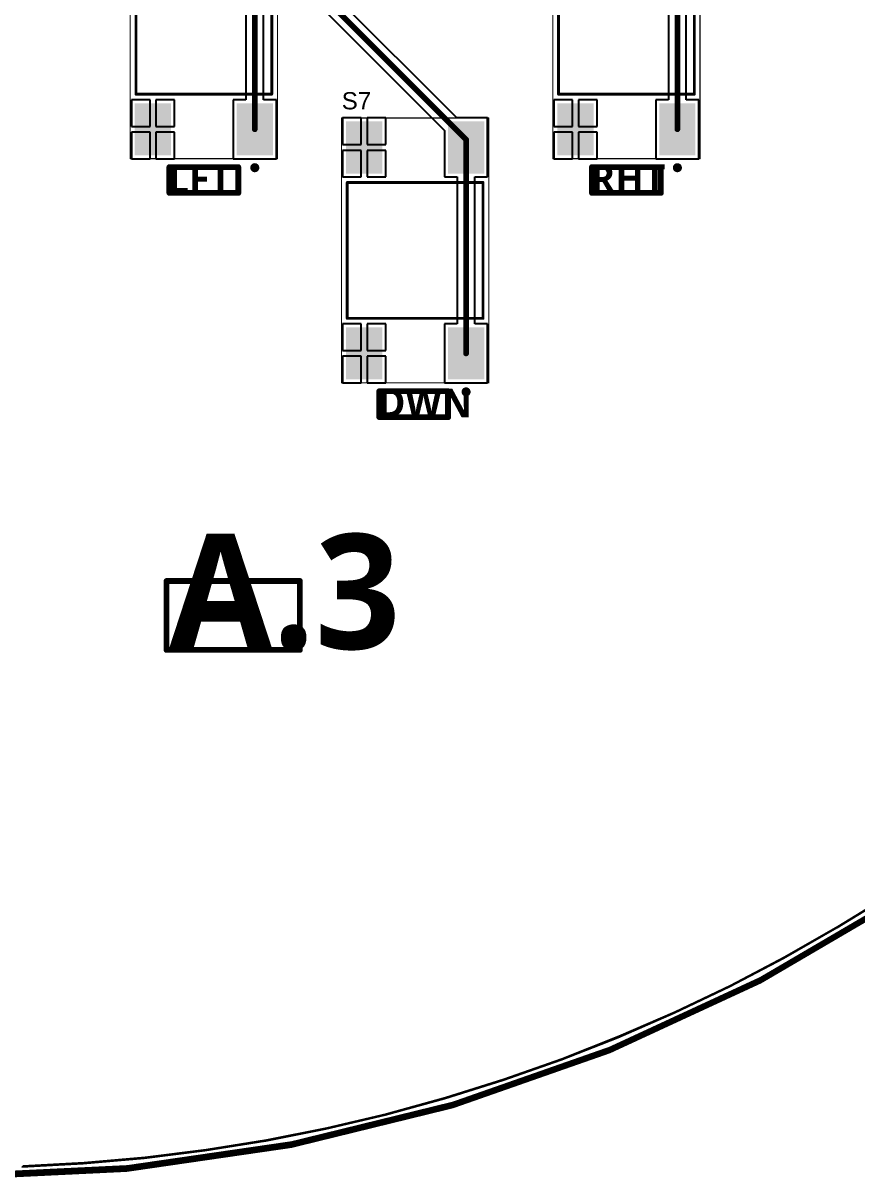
# Model space of a CAD drawing. Header units: inches. Extents: x 0.02 to 6.01, y 0.01 to 5.6.
# Drawn here: x 3.111 to 4.561, y 0.013 to 2.025 of the extents above; entities that cross this region are included whole.
import ezdxf

# ---------------------------------------------------------------- set-up
doc = ezdxf.new("R2010")
doc.units = ezdxf.units.IN
doc.header["$MEASUREMENT"] = 0
for name, color, linetype in [('Bottom Layer', 5, 'Continuous'), ('Mechanical 13', 56, 'Continuous'), ('Mechanical 15', 56, 'Continuous'), ('Top Layer', 1, 'Continuous'), ('Top Overlay', 2, 'Continuous'), ('Top Paste', 8, 'Continuous'), ('Top Solder', 216, 'Continuous')]:
    doc.layers.add(name, color=color, linetype=linetype)
doc.styles.add('Arial', font='', dxfattribs={"height": 0.2})
doc.styles.add('Segoe UI_Bold', font='', dxfattribs={"height": 0.2})
doc.styles.get('Arial').set_extended_font_data('Arial')
doc.styles.get('Segoe UI_Bold').set_extended_font_data('Segoe UI', bold=True)

# ---------------------------------------------------------------- blocks, each defined once
blk = doc.blocks.new('SW_TL3301AF160QG_19')
at = {"layer": 'Top Layer'}
for points in [[(-0.2205, 0.1161), (-0.1378, 0.1161), (-0.1378, 0.061), (-0.2205, 0.061)], [(0.1378, 0.1161), (0.2205, 0.1161), (0.2205, 0.061), (0.1378, 0.061)], [(-0.2205, -0.061), (-0.1378, -0.061), (-0.1378, -0.1161), (-0.2205, -0.1161)], [(0.1378, -0.061), (0.2205, -0.061), (0.2205, -0.1161), (0.1378, -0.1161)]]:
    blk.add_hatch(color=1, dxfattribs=at).paths.add_polyline_path(points)
at = {"layer": 'Top Paste'}
for points in [[(-0.2205, 0.1161), (-0.1378, 0.1161), (-0.1378, 0.061), (-0.2205, 0.061)], [(0.1378, 0.1161), (0.2205, 0.1161), (0.2205, 0.061), (0.1378, 0.061)], [(-0.2205, -0.061), (-0.1378, -0.061), (-0.1378, -0.1161), (-0.2205, -0.1161)], [(0.1378, -0.061), (0.2205, -0.061), (0.2205, -0.1161), (0.1378, -0.1161)]]:
    blk.add_hatch(color=8, dxfattribs=at).paths.add_polyline_path(points)
at = {"layer": 'Top Solder'}
for points in [[(-0.2245, 0.1201), (-0.1338, 0.1201), (-0.1338, 0.057), (-0.2245, 0.057)], [(0.1338, 0.1201), (0.2245, 0.1201), (0.2245, 0.057), (0.1338, 0.057)], [(-0.2245, -0.057), (-0.1338, -0.057), (-0.1338, -0.1201), (-0.2245, -0.1201)], [(0.1338, -0.057), (0.2245, -0.057), (0.2245, -0.1201), (0.1338, -0.1201)]]:
    blk.add_hatch(color=216, dxfattribs=at).paths.add_polyline_path(points)
at = {"layer": 'Mechanical 13'}
for points in [[(-0.1181, 0.1181, 0.005, 0.005, 0), (0.1181, 0.1181, 0.005, 0.005, 0)], [(-0.1181, 0.1181, 0.005, 0.005, 0), (-0.1181, -0.1181, 0.005, 0.005, 0)], [(0.1181, 0.1181, 0.005, 0.005, 0), (0.1181, -0.1181, 0.005, 0.005, 0)], [(-0.1181, -0.1181, 0.005, 0.005, 0), (0.1181, -0.1181, 0.005, 0.005, 0)]]:
    blk.add_lwpolyline(points, format="xyseb", dxfattribs=at)
for points in [[(-0.1194, 0.1181, 0.0025, 0.0025, 1), (-0.1169, 0.1181, 0.0025, 0.0025, 1)], [(-0.1194, 0.1181, 0.0025, 0.0025, 1), (-0.1169, 0.1181, 0.0025, 0.0025, 1)], [(0.1169, 0.1181, 0.0025, 0.0025, 1), (0.1194, 0.1181, 0.0025, 0.0025, 1)], [(0.1169, 0.1181, 0.0025, 0.0025, 1), (0.1194, 0.1181, 0.0025, 0.0025, 1)], [(-0.2421, -0.0886, 0.00787, 0.00787, 1), (-0.25, -0.0886, 0.00787, 0.00787, 1)], [(-0.252, -0.0886, 0.00394, 0.00394, 1), (-0.248, -0.0886, 0.00394, 0.00394, 1)], [(-0.2441, -0.0886, 0.00394, 0.00394, 1), (-0.2402, -0.0886, 0.00394, 0.00394, 1)], [(-0.1194, -0.1181, 0.0025, 0.0025, 1), (-0.1169, -0.1181, 0.0025, 0.0025, 1)], [(-0.1194, -0.1181, 0.0025, 0.0025, 1), (-0.1169, -0.1181, 0.0025, 0.0025, 1)], [(0.1169, -0.1181, 0.0025, 0.0025, 1), (0.1194, -0.1181, 0.0025, 0.0025, 1)], [(0.1169, -0.1181, 0.0025, 0.0025, 1), (0.1194, -0.1181, 0.0025, 0.0025, 1)]]:
    blk.add_lwpolyline(points, format="xyseb", close=True, dxfattribs=at)
at = {"layer": 'Mechanical 15'}
for points in [[(-0.2303, 0.128, 0.00197, 0.00197, 0), (0.2303, 0.128, 0.00197, 0.00197, 0)], [(-0.2303, 0.128, 0.00197, 0.00197, 0), (-0.2303, -0.128, 0.00197, 0.00197, 0)], [(0.2303, 0.128, 0.00197, 0.00197, 0), (0.2303, -0.128, 0.00197, 0.00197, 0)], [(-0.2303, -0.128, 0.00197, 0.00197, 0), (0.2303, -0.128, 0.00197, 0.00197, 0)]]:
    blk.add_lwpolyline(points, format="xyseb", dxfattribs=at)
for points in [[(-0.2308, 0.128, 0.000984, 0.000984, 1), (-0.2298, 0.128, 0.000984, 0.000984, 1)], [(-0.2308, 0.128, 0.000984, 0.000984, 1), (-0.2298, 0.128, 0.000984, 0.000984, 1)], [(0.2298, 0.128, 0.000984, 0.000984, 1), (0.2308, 0.128, 0.000984, 0.000984, 1)], [(0.2298, 0.128, 0.000984, 0.000984, 1), (0.2308, 0.128, 0.000984, 0.000984, 1)], [(-0.2308, -0.128, 0.000984, 0.000984, 1), (-0.2298, -0.128, 0.000984, 0.000984, 1)], [(-0.2308, -0.128, 0.000984, 0.000984, 1), (-0.2298, -0.128, 0.000984, 0.000984, 1)], [(0.2298, -0.128, 0.000984, 0.000984, 1), (0.2308, -0.128, 0.000984, 0.000984, 1)], [(0.2298, -0.128, 0.000984, 0.000984, 1), (0.2308, -0.128, 0.000984, 0.000984, 1)]]:
    blk.add_lwpolyline(points, format="xyseb", close=True, dxfattribs=at)
at = {"layer": 'Top Overlay'}
for points in [[(-0.1181, 0.1181, 0.005, 0.005, 0), (-0.1181, -0.1181, 0.005, 0.005, 0)], [(-0.1181, 0.1181, 0.005, 0.005, 0), (0.1181, 0.1181, 0.005, 0.005, 0)], [(0.1181, 0.1181, 0.005, 0.005, 0), (0.1181, -0.1181, 0.005, 0.005, 0)], [(-0.1181, -0.1181, 0.005, 0.005, 0), (0.1181, -0.1181, 0.005, 0.005, 0)]]:
    blk.add_lwpolyline(points, format="xyseb", dxfattribs=at)
for points in [[(-0.1194, 0.1181, 0.0025, 0.0025, 1), (-0.1169, 0.1181, 0.0025, 0.0025, 1)], [(-0.1194, 0.1181, 0.0025, 0.0025, 1), (-0.1169, 0.1181, 0.0025, 0.0025, 1)], [(0.1169, 0.1181, 0.0025, 0.0025, 1), (0.1194, 0.1181, 0.0025, 0.0025, 1)], [(0.1169, 0.1181, 0.0025, 0.0025, 1), (0.1194, 0.1181, 0.0025, 0.0025, 1)], [(-0.2421, -0.0886, 0.00787, 0.00787, 1), (-0.25, -0.0886, 0.00787, 0.00787, 1)], [(-0.252, -0.0886, 0.00394, 0.00394, 1), (-0.248, -0.0886, 0.00394, 0.00394, 1)], [(-0.2441, -0.0886, 0.00394, 0.00394, 1), (-0.2402, -0.0886, 0.00394, 0.00394, 1)], [(-0.1194, -0.1181, 0.0025, 0.0025, 1), (-0.1169, -0.1181, 0.0025, 0.0025, 1)], [(-0.1194, -0.1181, 0.0025, 0.0025, 1), (-0.1169, -0.1181, 0.0025, 0.0025, 1)], [(0.1169, -0.1181, 0.0025, 0.0025, 1), (0.1194, -0.1181, 0.0025, 0.0025, 1)], [(0.1169, -0.1181, 0.0025, 0.0025, 1), (0.1194, -0.1181, 0.0025, 0.0025, 1)]]:
    blk.add_lwpolyline(points, format="xyseb", close=True, dxfattribs=at)
blk = doc.blocks.new('SW_TL3301AF160QG_21')
at = {"layer": 'Top Layer'}
for points in [[(-0.2205, 0.1161), (-0.1378, 0.1161), (-0.1378, 0.061), (-0.2205, 0.061)], [(0.1378, 0.1161), (0.2205, 0.1161), (0.2205, 0.061), (0.1378, 0.061)], [(-0.2205, -0.061), (-0.1378, -0.061), (-0.1378, -0.1161), (-0.2205, -0.1161)], [(0.1378, -0.061), (0.2205, -0.061), (0.2205, -0.1161), (0.1378, -0.1161)]]:
    blk.add_hatch(color=1, dxfattribs=at).paths.add_polyline_path(points)
at = {"layer": 'Top Paste'}
for points in [[(-0.2205, 0.1161), (-0.1378, 0.1161), (-0.1378, 0.061), (-0.2205, 0.061)], [(0.1378, 0.1161), (0.2205, 0.1161), (0.2205, 0.061), (0.1378, 0.061)], [(-0.2205, -0.061), (-0.1378, -0.061), (-0.1378, -0.1161), (-0.2205, -0.1161)], [(0.1378, -0.061), (0.2205, -0.061), (0.2205, -0.1161), (0.1378, -0.1161)]]:
    blk.add_hatch(color=8, dxfattribs=at).paths.add_polyline_path(points)
at = {"layer": 'Top Solder'}
for points in [[(-0.2245, 0.1201), (-0.1338, 0.1201), (-0.1338, 0.057), (-0.2245, 0.057)], [(0.1338, 0.1201), (0.2245, 0.1201), (0.2245, 0.057), (0.1338, 0.057)], [(-0.2245, -0.057), (-0.1338, -0.057), (-0.1338, -0.1201), (-0.2245, -0.1201)], [(0.1338, -0.057), (0.2245, -0.057), (0.2245, -0.1201), (0.1338, -0.1201)]]:
    blk.add_hatch(color=216, dxfattribs=at).paths.add_polyline_path(points)
at = {"layer": 'Mechanical 13'}
for points in [[(-0.1181, 0.1181, 0.005, 0.005, 0), (0.1181, 0.1181, 0.005, 0.005, 0)], [(-0.1181, 0.1181, 0.005, 0.005, 0), (-0.1181, -0.1181, 0.005, 0.005, 0)], [(0.1181, 0.1181, 0.005, 0.005, 0), (0.1181, -0.1181, 0.005, 0.005, 0)], [(-0.1181, -0.1181, 0.005, 0.005, 0), (0.1181, -0.1181, 0.005, 0.005, 0)]]:
    blk.add_lwpolyline(points, format="xyseb", dxfattribs=at)
for points in [[(-0.1194, 0.1181, 0.0025, 0.0025, 1), (-0.1169, 0.1181, 0.0025, 0.0025, 1)], [(-0.1194, 0.1181, 0.0025, 0.0025, 1), (-0.1169, 0.1181, 0.0025, 0.0025, 1)], [(0.1169, 0.1181, 0.0025, 0.0025, 1), (0.1194, 0.1181, 0.0025, 0.0025, 1)], [(0.1169, 0.1181, 0.0025, 0.0025, 1), (0.1194, 0.1181, 0.0025, 0.0025, 1)], [(-0.2421, -0.0886, 0.00787, 0.00787, 1), (-0.25, -0.0886, 0.00787, 0.00787, 1)], [(-0.252, -0.0886, 0.00394, 0.00394, 1), (-0.248, -0.0886, 0.00394, 0.00394, 1)], [(-0.2441, -0.0886, 0.00394, 0.00394, 1), (-0.2402, -0.0886, 0.00394, 0.00394, 1)], [(-0.1194, -0.1181, 0.0025, 0.0025, 1), (-0.1169, -0.1181, 0.0025, 0.0025, 1)], [(-0.1194, -0.1181, 0.0025, 0.0025, 1), (-0.1169, -0.1181, 0.0025, 0.0025, 1)], [(0.1169, -0.1181, 0.0025, 0.0025, 1), (0.1194, -0.1181, 0.0025, 0.0025, 1)], [(0.1169, -0.1181, 0.0025, 0.0025, 1), (0.1194, -0.1181, 0.0025, 0.0025, 1)]]:
    blk.add_lwpolyline(points, format="xyseb", close=True, dxfattribs=at)
at = {"layer": 'Mechanical 15'}
for points in [[(-0.2303, 0.128, 0.00197, 0.00197, 0), (0.2303, 0.128, 0.00197, 0.00197, 0)], [(-0.2303, 0.128, 0.00197, 0.00197, 0), (-0.2303, -0.128, 0.00197, 0.00197, 0)], [(0.2303, 0.128, 0.00197, 0.00197, 0), (0.2303, -0.128, 0.00197, 0.00197, 0)], [(-0.2303, -0.128, 0.00197, 0.00197, 0), (0.2303, -0.128, 0.00197, 0.00197, 0)]]:
    blk.add_lwpolyline(points, format="xyseb", dxfattribs=at)
for points in [[(-0.2308, 0.128, 0.000984, 0.000984, 1), (-0.2298, 0.128, 0.000984, 0.000984, 1)], [(-0.2308, 0.128, 0.000984, 0.000984, 1), (-0.2298, 0.128, 0.000984, 0.000984, 1)], [(0.2298, 0.128, 0.000984, 0.000984, 1), (0.2308, 0.128, 0.000984, 0.000984, 1)], [(0.2298, 0.128, 0.000984, 0.000984, 1), (0.2308, 0.128, 0.000984, 0.000984, 1)], [(-0.2308, -0.128, 0.000984, 0.000984, 1), (-0.2298, -0.128, 0.000984, 0.000984, 1)], [(-0.2308, -0.128, 0.000984, 0.000984, 1), (-0.2298, -0.128, 0.000984, 0.000984, 1)], [(0.2298, -0.128, 0.000984, 0.000984, 1), (0.2308, -0.128, 0.000984, 0.000984, 1)], [(0.2298, -0.128, 0.000984, 0.000984, 1), (0.2308, -0.128, 0.000984, 0.000984, 1)]]:
    blk.add_lwpolyline(points, format="xyseb", close=True, dxfattribs=at)
at = {"layer": 'Top Overlay'}
for points in [[(-0.1181, 0.1181, 0.005, 0.005, 0), (-0.1181, -0.1181, 0.005, 0.005, 0)], [(-0.1181, 0.1181, 0.005, 0.005, 0), (0.1181, 0.1181, 0.005, 0.005, 0)], [(0.1181, 0.1181, 0.005, 0.005, 0), (0.1181, -0.1181, 0.005, 0.005, 0)], [(-0.1181, -0.1181, 0.005, 0.005, 0), (0.1181, -0.1181, 0.005, 0.005, 0)]]:
    blk.add_lwpolyline(points, format="xyseb", dxfattribs=at)
for points in [[(-0.1194, 0.1181, 0.0025, 0.0025, 1), (-0.1169, 0.1181, 0.0025, 0.0025, 1)], [(-0.1194, 0.1181, 0.0025, 0.0025, 1), (-0.1169, 0.1181, 0.0025, 0.0025, 1)], [(0.1169, 0.1181, 0.0025, 0.0025, 1), (0.1194, 0.1181, 0.0025, 0.0025, 1)], [(0.1169, 0.1181, 0.0025, 0.0025, 1), (0.1194, 0.1181, 0.0025, 0.0025, 1)], [(-0.2421, -0.0886, 0.00787, 0.00787, 1), (-0.25, -0.0886, 0.00787, 0.00787, 1)], [(-0.252, -0.0886, 0.00394, 0.00394, 1), (-0.248, -0.0886, 0.00394, 0.00394, 1)], [(-0.2441, -0.0886, 0.00394, 0.00394, 1), (-0.2402, -0.0886, 0.00394, 0.00394, 1)], [(-0.1194, -0.1181, 0.0025, 0.0025, 1), (-0.1169, -0.1181, 0.0025, 0.0025, 1)], [(-0.1194, -0.1181, 0.0025, 0.0025, 1), (-0.1169, -0.1181, 0.0025, 0.0025, 1)], [(0.1169, -0.1181, 0.0025, 0.0025, 1), (0.1194, -0.1181, 0.0025, 0.0025, 1)], [(0.1169, -0.1181, 0.0025, 0.0025, 1), (0.1194, -0.1181, 0.0025, 0.0025, 1)]]:
    blk.add_lwpolyline(points, format="xyseb", close=True, dxfattribs=at)
blk = doc.blocks.new('SW_TL3301AF160QG_25')
at = {"layer": 'Top Layer'}
for points in [[(-0.2205, 0.1161), (-0.1378, 0.1161), (-0.1378, 0.061), (-0.2205, 0.061)], [(0.1378, 0.1161), (0.2205, 0.1161), (0.2205, 0.061), (0.1378, 0.061)], [(-0.2205, -0.061), (-0.1378, -0.061), (-0.1378, -0.1161), (-0.2205, -0.1161)], [(0.1378, -0.061), (0.2205, -0.061), (0.2205, -0.1161), (0.1378, -0.1161)]]:
    blk.add_hatch(color=1, dxfattribs=at).paths.add_polyline_path(points)
at = {"layer": 'Top Paste'}
for points in [[(-0.2205, 0.1161), (-0.1378, 0.1161), (-0.1378, 0.061), (-0.2205, 0.061)], [(0.1378, 0.1161), (0.2205, 0.1161), (0.2205, 0.061), (0.1378, 0.061)], [(-0.2205, -0.061), (-0.1378, -0.061), (-0.1378, -0.1161), (-0.2205, -0.1161)], [(0.1378, -0.061), (0.2205, -0.061), (0.2205, -0.1161), (0.1378, -0.1161)]]:
    blk.add_hatch(color=8, dxfattribs=at).paths.add_polyline_path(points)
at = {"layer": 'Top Solder'}
for points in [[(-0.2245, 0.1201), (-0.1338, 0.1201), (-0.1338, 0.057), (-0.2245, 0.057)], [(0.1338, 0.1201), (0.2245, 0.1201), (0.2245, 0.057), (0.1338, 0.057)], [(-0.2245, -0.057), (-0.1338, -0.057), (-0.1338, -0.1201), (-0.2245, -0.1201)], [(0.1338, -0.057), (0.2245, -0.057), (0.2245, -0.1201), (0.1338, -0.1201)]]:
    blk.add_hatch(color=216, dxfattribs=at).paths.add_polyline_path(points)
at = {"layer": 'Mechanical 13'}
for points in [[(-0.1181, 0.1181, 0.005, 0.005, 0), (-0.1181, -0.1181, 0.005, 0.005, 0)], [(-0.1181, 0.1181, 0.005, 0.005, 0), (0.1181, 0.1181, 0.005, 0.005, 0)], [(0.1181, 0.1181, 0.005, 0.005, 0), (0.1181, -0.1181, 0.005, 0.005, 0)], [(-0.1181, -0.1181, 0.005, 0.005, 0), (0.1181, -0.1181, 0.005, 0.005, 0)]]:
    blk.add_lwpolyline(points, format="xyseb", dxfattribs=at)
for points in [[(-0.1194, 0.1181, 0.0025, 0.0025, 1), (-0.1169, 0.1181, 0.0025, 0.0025, 1)], [(-0.1194, 0.1181, 0.0025, 0.0025, 1), (-0.1169, 0.1181, 0.0025, 0.0025, 1)], [(0.1169, 0.1181, 0.0025, 0.0025, 1), (0.1194, 0.1181, 0.0025, 0.0025, 1)], [(0.1169, 0.1181, 0.0025, 0.0025, 1), (0.1194, 0.1181, 0.0025, 0.0025, 1)], [(-0.2421, -0.0886, 0.00787, 0.00787, 1), (-0.25, -0.0886, 0.00787, 0.00787, 1)], [(-0.252, -0.0886, 0.00394, 0.00394, 1), (-0.248, -0.0886, 0.00394, 0.00394, 1)], [(-0.2441, -0.0886, 0.00394, 0.00394, 1), (-0.2402, -0.0886, 0.00394, 0.00394, 1)], [(-0.1194, -0.1181, 0.0025, 0.0025, 1), (-0.1169, -0.1181, 0.0025, 0.0025, 1)], [(-0.1194, -0.1181, 0.0025, 0.0025, 1), (-0.1169, -0.1181, 0.0025, 0.0025, 1)], [(0.1169, -0.1181, 0.0025, 0.0025, 1), (0.1194, -0.1181, 0.0025, 0.0025, 1)], [(0.1169, -0.1181, 0.0025, 0.0025, 1), (0.1194, -0.1181, 0.0025, 0.0025, 1)]]:
    blk.add_lwpolyline(points, format="xyseb", close=True, dxfattribs=at)
at = {"layer": 'Mechanical 15'}
for points in [[(-0.2303, 0.128, 0.00197, 0.00197, 0), (-0.2303, -0.128, 0.00197, 0.00197, 0)], [(-0.2303, 0.128, 0.00197, 0.00197, 0), (0.2303, 0.128, 0.00197, 0.00197, 0)], [(0.2303, 0.128, 0.00197, 0.00197, 0), (0.2303, -0.128, 0.00197, 0.00197, 0)], [(-0.2303, -0.128, 0.00197, 0.00197, 0), (0.2303, -0.128, 0.00197, 0.00197, 0)]]:
    blk.add_lwpolyline(points, format="xyseb", dxfattribs=at)
for points in [[(-0.2308, 0.128, 0.000984, 0.000984, 1), (-0.2298, 0.128, 0.000984, 0.000984, 1)], [(-0.2308, 0.128, 0.000984, 0.000984, 1), (-0.2298, 0.128, 0.000984, 0.000984, 1)], [(0.2298, 0.128, 0.000984, 0.000984, 1), (0.2308, 0.128, 0.000984, 0.000984, 1)], [(0.2298, 0.128, 0.000984, 0.000984, 1), (0.2308, 0.128, 0.000984, 0.000984, 1)], [(-0.2308, -0.128, 0.000984, 0.000984, 1), (-0.2298, -0.128, 0.000984, 0.000984, 1)], [(-0.2308, -0.128, 0.000984, 0.000984, 1), (-0.2298, -0.128, 0.000984, 0.000984, 1)], [(0.2298, -0.128, 0.000984, 0.000984, 1), (0.2308, -0.128, 0.000984, 0.000984, 1)], [(0.2298, -0.128, 0.000984, 0.000984, 1), (0.2308, -0.128, 0.000984, 0.000984, 1)]]:
    blk.add_lwpolyline(points, format="xyseb", close=True, dxfattribs=at)
at = {"layer": 'Top Overlay'}
for points in [[(-0.1181, 0.1181, 0.005, 0.005, 0), (0.1181, 0.1181, 0.005, 0.005, 0)], [(-0.1181, 0.1181, 0.005, 0.005, 0), (-0.1181, -0.1181, 0.005, 0.005, 0)], [(0.1181, 0.1181, 0.005, 0.005, 0), (0.1181, -0.1181, 0.005, 0.005, 0)], [(-0.1181, -0.1181, 0.005, 0.005, 0), (0.1181, -0.1181, 0.005, 0.005, 0)]]:
    blk.add_lwpolyline(points, format="xyseb", dxfattribs=at)
for points in [[(-0.1194, 0.1181, 0.0025, 0.0025, 1), (-0.1169, 0.1181, 0.0025, 0.0025, 1)], [(-0.1194, 0.1181, 0.0025, 0.0025, 1), (-0.1169, 0.1181, 0.0025, 0.0025, 1)], [(0.1169, 0.1181, 0.0025, 0.0025, 1), (0.1194, 0.1181, 0.0025, 0.0025, 1)], [(0.1169, 0.1181, 0.0025, 0.0025, 1), (0.1194, 0.1181, 0.0025, 0.0025, 1)], [(-0.2421, -0.0886, 0.00787, 0.00787, 1), (-0.25, -0.0886, 0.00787, 0.00787, 1)], [(-0.252, -0.0886, 0.00394, 0.00394, 1), (-0.248, -0.0886, 0.00394, 0.00394, 1)], [(-0.2441, -0.0886, 0.00394, 0.00394, 1), (-0.2402, -0.0886, 0.00394, 0.00394, 1)], [(-0.1194, -0.1181, 0.0025, 0.0025, 1), (-0.1169, -0.1181, 0.0025, 0.0025, 1)], [(-0.1194, -0.1181, 0.0025, 0.0025, 1), (-0.1169, -0.1181, 0.0025, 0.0025, 1)], [(0.1169, -0.1181, 0.0025, 0.0025, 1), (0.1194, -0.1181, 0.0025, 0.0025, 1)], [(0.1169, -0.1181, 0.0025, 0.0025, 1), (0.1194, -0.1181, 0.0025, 0.0025, 1)]]:
    blk.add_lwpolyline(points, format="xyseb", close=True, dxfattribs=at)

msp = doc.modelspace()

# ---------------------------------------------------------------- linework, layer by layer
at = {"layer": 'Bottom Layer'}
for p, q in [((4.6187, 0.5091), (4.5279, 0.4531)), ((4.5279, 0.4531), (4.4353, 0.4003)), ((4.4353, 0.4003), (4.3408, 0.3509)), ((4.3408, 0.3509), (4.2446, 0.3049)), ((4.2446, 0.3049), (4.1468, 0.2623)), ((4.1468, 0.2623), (4.0476, 0.2233)), ((4.0476, 0.2233), (3.947, 0.1878)), ((3.947, 0.1878), (3.8453, 0.156)), ((3.8453, 0.156), (3.7424, 0.1277)), ((3.7424, 0.1277), (3.6387, 0.1032)), ((3.6387, 0.1032), (3.5341, 0.0824)), ((3.5341, 0.0824), (3.4288, 0.0654)), ((3.4288, 0.0654), (3.323, 0.0521)), ((3.2168, 0.0426), (3.1103, 0.0369)), ((3.323, 0.0521), (3.2168, 0.0426))]:
    msp.add_line(p, q, dxfattribs=at)
msp.add_lwpolyline([(4.5499, 5.5954, 0.01, 0.01, -0.760418), (3.0037, 0.0199, 0.01, 0.01, 0)], format="xyseb", dxfattribs=at)
at = {"layer": 'Top Layer'}
for p, q in [((3.4983, 2.1478), (3.4983, 1.8922)), ((3.5289, 1.8922), (3.5289, 2.1478)), ((4.2333, 2.1478), (4.2333, 1.8922)), ((4.2639, 1.8922), (4.2639, 2.1478)), ((3.8652, 1.8605), (3.6253, 2.1003)), ((3.5992, 2.0832), (3.8435, 1.8388)), ((3.3314, 1.8922), (3.2989, 1.8922)), ((3.2989, 1.8922), (3.2989, 1.8459)), ((3.3314, 1.8459), (3.3314, 1.8922)), ((3.374, 1.8922), (3.3414, 1.8922)), ((3.3414, 1.8922), (3.3414, 1.8459)), ((3.374, 1.8459), (3.374, 1.8922)), ((3.4983, 1.8922), (3.476, 1.8922)), ((3.476, 1.8922), (3.476, 1.7895)), ((3.5511, 1.8922), (3.5289, 1.8922)), ((3.5511, 1.7895), (3.5511, 1.8922)), ((4.0664, 1.8922), (4.0339, 1.8922)), ((4.0339, 1.8922), (4.0339, 1.8459)), ((4.0664, 1.8459), (4.0664, 1.8922)), ((4.109, 1.8922), (4.0764, 1.8922)), ((4.0764, 1.8922), (4.0764, 1.8459)), ((4.109, 1.8459), (4.109, 1.8922)), ((4.2333, 1.8922), (4.211, 1.8922)), ((4.211, 1.8922), (4.211, 1.7895)), ((4.2861, 1.8922), (4.2639, 1.8922)), ((4.2861, 1.7895), (4.2861, 1.8922)), ((3.6989, 1.8605), (3.6664, 1.8605)), ((3.6664, 1.8605), (3.6664, 1.8141)), ((3.6989, 1.8141), (3.6989, 1.8605)), ((3.7415, 1.8605), (3.7089, 1.8605)), ((3.7089, 1.8605), (3.7089, 1.8141)), ((3.7415, 1.8141), (3.7415, 1.8605)), ((3.9186, 1.8605), (3.8652, 1.8605)), ((3.9186, 1.7578), (3.9186, 1.8605)), ((3.2989, 1.8459), (3.3314, 1.8459)), ((3.3314, 1.8359), (3.2989, 1.8359)), ((3.2989, 1.8359), (3.2989, 1.7895)), ((3.3314, 1.7895), (3.3314, 1.8359)), ((3.3414, 1.8459), (3.374, 1.8459)), ((3.374, 1.8359), (3.3414, 1.8359)), ((3.3414, 1.8359), (3.3414, 1.7895)), ((3.374, 1.7895), (3.374, 1.8359)), ((3.8435, 1.8388), (3.8435, 1.7578)), ((4.0339, 1.8459), (4.0664, 1.8459)), ((4.0664, 1.8359), (4.0339, 1.8359)), ((4.0339, 1.8359), (4.0339, 1.7895)), ((4.0664, 1.7895), (4.0664, 1.8359)), ((4.0764, 1.8459), (4.109, 1.8459)), ((4.109, 1.8359), (4.0764, 1.8359)), ((4.0764, 1.8359), (4.0764, 1.7895)), ((4.109, 1.7895), (4.109, 1.8359)), ((3.6664, 1.8141), (3.6989, 1.8141)), ((3.7089, 1.8141), (3.7415, 1.8141)), ((3.6989, 1.8041), (3.6664, 1.8041)), ((3.6664, 1.8041), (3.6664, 1.7578)), ((3.6989, 1.7578), (3.6989, 1.8041)), ((3.7415, 1.8041), (3.7089, 1.8041)), ((3.7089, 1.8041), (3.7089, 1.7578)), ((3.7415, 1.7578), (3.7415, 1.8041)), ((3.2989, 1.7895), (3.3314, 1.7895)), ((3.3414, 1.7895), (3.374, 1.7895)), ((3.476, 1.7895), (3.5511, 1.7895)), ((4.0339, 1.7895), (4.0664, 1.7895)), ((4.0764, 1.7895), (4.109, 1.7895)), ((4.211, 1.7895), (4.2861, 1.7895)), ((3.6664, 1.7578), (3.6989, 1.7578)), ((3.7089, 1.7578), (3.7415, 1.7578)), ((3.8435, 1.7578), (3.8658, 1.7578)), ((3.8658, 1.7578), (3.8658, 1.5022)), ((3.8964, 1.5022), (3.8964, 1.7578)), ((3.8964, 1.7578), (3.9186, 1.7578)), ((3.6989, 1.5022), (3.6664, 1.5022)), ((3.6664, 1.5022), (3.6664, 1.4559)), ((3.6989, 1.4559), (3.6989, 1.5022)), ((3.7415, 1.5022), (3.7089, 1.5022)), ((3.7089, 1.5022), (3.7089, 1.4559)), ((3.7415, 1.4559), (3.7415, 1.5022)), ((3.8658, 1.5022), (3.8435, 1.5022)), ((3.8435, 1.5022), (3.8435, 1.3995)), ((3.9186, 1.5022), (3.8964, 1.5022)), ((3.9186, 1.3995), (3.9186, 1.5022)), ((3.6664, 1.4559), (3.6989, 1.4559)), ((3.7089, 1.4559), (3.7415, 1.4559)), ((3.6989, 1.4459), (3.6664, 1.4459)), ((3.6664, 1.4459), (3.6664, 1.3995)), ((3.6989, 1.3995), (3.6989, 1.4459)), ((3.7415, 1.4459), (3.7089, 1.4459)), ((3.7089, 1.4459), (3.7089, 1.3995)), ((3.7415, 1.3995), (3.7415, 1.4459)), ((3.6664, 1.3995), (3.6989, 1.3995)), ((3.7089, 1.3995), (3.7415, 1.3995)), ((3.8435, 1.3995), (3.9186, 1.3995)), ((4.6168, 0.5073), (4.5261, 0.4513)), ((4.5261, 0.4513), (4.4334, 0.3985)), ((4.4334, 0.3985), (4.339, 0.3491)), ((4.339, 0.3491), (4.2428, 0.3031)), ((4.2428, 0.3031), (4.145, 0.2605)), ((4.145, 0.2605), (4.0458, 0.2215)), ((4.0458, 0.2215), (3.9452, 0.186)), ((3.9452, 0.186), (3.8434, 0.1541)), ((3.8434, 0.1541), (3.7406, 0.1259)), ((3.7406, 0.1259), (3.6368, 0.1014)), ((3.6368, 0.1014), (3.5322, 0.0806)), ((3.5322, 0.0806), (3.427, 0.0636)), ((3.427, 0.0636), (3.3212, 0.0503)), ((3.215, 0.0408), (3.1085, 0.0351)), ((3.3212, 0.0503), (3.215, 0.0408))]:
    msp.add_line(p, q, dxfattribs=at)
for points in [[(4.5481, 5.5936, 0.01, 0.01, -0.760418), (3.0019, 0.0181, 0.01, 0.01, 0)], [(3.5136, 1.8409, 0.01, 0.01, 0), (3.5136, 2.1991, 0.01, 0.01, 0)], [(4.2486, 1.8409, 0.01, 0.01, 0), (4.2486, 2.1991, 0.01, 0.01, 0)], [(3.61, 2.094, 0.01, 0.01, 0), (3.8811, 1.8229, 0.01, 0.01, 0)], [(3.8811, 1.8091, 0.01, 0.01, 0), (3.8811, 1.8229, 0.01, 0.01, 0)], [(3.8811, 1.4509, 0.01, 0.01, 0), (3.8811, 1.8091, 0.01, 0.01, 0)]]:
    msp.add_lwpolyline(points, format="xyseb", dxfattribs=at)
for points in [[(3.5111, 1.8409, 0.005, 0.005, 1), (3.5161, 1.8409, 0.005, 0.005, 1)], [(4.2461, 1.8409, 0.005, 0.005, 1), (4.2511, 1.8409, 0.005, 0.005, 1)], [(3.8786, 1.8229, 0.005, 0.005, 1), (3.8836, 1.8229, 0.005, 0.005, 1)], [(3.8786, 1.8229, 0.005, 0.005, 1), (3.8836, 1.8229, 0.005, 0.005, 1)], [(3.8786, 1.8091, 0.005, 0.005, 1), (3.8836, 1.8091, 0.005, 0.005, 1)], [(3.8786, 1.8091, 0.005, 0.005, 1), (3.8836, 1.8091, 0.005, 0.005, 1)], [(3.8786, 1.4509, 0.005, 0.005, 1), (3.8836, 1.4509, 0.005, 0.005, 1)]]:
    msp.add_lwpolyline(points, format="xyseb", close=True, dxfattribs=at)
at = {"layer": 'Top Overlay'}
for points in [[(3.365, 1.775, 0.01, 0.01, 0), (3.485, 1.775, 0.01, 0.01, 0)], [(3.365, 1.73, 0.01, 0.01, 0), (3.365, 1.775, 0.01, 0.01, 0)], [(3.485, 1.73, 0.01, 0.01, 0), (3.485, 1.775, 0.01, 0.01, 0)], [(4.1, 1.775, 0.01, 0.01, 0), (4.22, 1.775, 0.01, 0.01, 0)], [(4.1, 1.73, 0.01, 0.01, 0), (4.1, 1.775, 0.01, 0.01, 0)], [(4.22, 1.73, 0.01, 0.01, 0), (4.22, 1.775, 0.01, 0.01, 0)], [(3.365, 1.73, 0.01, 0.01, 0), (3.485, 1.73, 0.01, 0.01, 0)], [(4.1, 1.73, 0.01, 0.01, 0), (4.22, 1.73, 0.01, 0.01, 0)], [(3.73, 1.385, 0.01, 0.01, 0), (3.85, 1.385, 0.01, 0.01, 0)], [(3.73, 1.34, 0.01, 0.01, 0), (3.73, 1.385, 0.01, 0.01, 0)], [(3.85, 1.34, 0.01, 0.01, 0), (3.85, 1.385, 0.01, 0.01, 0)], [(3.73, 1.34, 0.01, 0.01, 0), (3.85, 1.34, 0.01, 0.01, 0)], [(3.36, 1.055, 0.01, 0.01, 0), (3.5921, 1.055, 0.01, 0.01, 0)], [(3.36, 0.935, 0.01, 0.01, 0), (3.36, 1.055, 0.01, 0.01, 0)], [(3.5921, 0.935, 0.01, 0.01, 0), (3.5921, 1.055, 0.01, 0.01, 0)], [(3.36, 0.935, 0.01, 0.01, 0), (3.5921, 0.935, 0.01, 0.01, 0)]]:
    msp.add_lwpolyline(points, format="xyseb", dxfattribs=at)
for points in [[(3.3625, 1.775, 0.005, 0.005, 1), (3.3675, 1.775, 0.005, 0.005, 1)], [(3.3625, 1.775, 0.005, 0.005, 1), (3.3675, 1.775, 0.005, 0.005, 1)], [(3.4825, 1.775, 0.005, 0.005, 1), (3.4875, 1.775, 0.005, 0.005, 1)], [(3.4825, 1.775, 0.005, 0.005, 1), (3.4875, 1.775, 0.005, 0.005, 1)], [(4.0975, 1.775, 0.005, 0.005, 1), (4.1025, 1.775, 0.005, 0.005, 1)], [(4.0975, 1.775, 0.005, 0.005, 1), (4.1025, 1.775, 0.005, 0.005, 1)], [(4.2175, 1.775, 0.005, 0.005, 1), (4.2225, 1.775, 0.005, 0.005, 1)], [(4.2175, 1.775, 0.005, 0.005, 1), (4.2225, 1.775, 0.005, 0.005, 1)], [(3.3625, 1.73, 0.005, 0.005, 1), (3.3675, 1.73, 0.005, 0.005, 1)], [(3.3625, 1.73, 0.005, 0.005, 1), (3.3675, 1.73, 0.005, 0.005, 1)], [(3.4825, 1.73, 0.005, 0.005, 1), (3.4875, 1.73, 0.005, 0.005, 1)], [(3.4825, 1.73, 0.005, 0.005, 1), (3.4875, 1.73, 0.005, 0.005, 1)], [(4.0975, 1.73, 0.005, 0.005, 1), (4.1025, 1.73, 0.005, 0.005, 1)], [(4.0975, 1.73, 0.005, 0.005, 1), (4.1025, 1.73, 0.005, 0.005, 1)], [(4.2175, 1.73, 0.005, 0.005, 1), (4.2225, 1.73, 0.005, 0.005, 1)], [(4.2175, 1.73, 0.005, 0.005, 1), (4.2225, 1.73, 0.005, 0.005, 1)], [(3.7275, 1.385, 0.005, 0.005, 1), (3.7325, 1.385, 0.005, 0.005, 1)], [(3.7275, 1.385, 0.005, 0.005, 1), (3.7325, 1.385, 0.005, 0.005, 1)], [(3.8475, 1.385, 0.005, 0.005, 1), (3.8525, 1.385, 0.005, 0.005, 1)], [(3.8475, 1.385, 0.005, 0.005, 1), (3.8525, 1.385, 0.005, 0.005, 1)], [(3.7275, 1.34, 0.005, 0.005, 1), (3.7325, 1.34, 0.005, 0.005, 1)], [(3.7275, 1.34, 0.005, 0.005, 1), (3.7325, 1.34, 0.005, 0.005, 1)], [(3.8475, 1.34, 0.005, 0.005, 1), (3.8525, 1.34, 0.005, 0.005, 1)], [(3.8475, 1.34, 0.005, 0.005, 1), (3.8525, 1.34, 0.005, 0.005, 1)], [(3.3575, 1.055, 0.005, 0.005, 1), (3.3625, 1.055, 0.005, 0.005, 1)], [(3.3575, 1.055, 0.005, 0.005, 1), (3.3625, 1.055, 0.005, 0.005, 1)], [(3.5896, 1.055, 0.005, 0.005, 1), (3.5946, 1.055, 0.005, 0.005, 1)], [(3.5896, 1.055, 0.005, 0.005, 1), (3.5946, 1.055, 0.005, 0.005, 1)], [(3.3575, 0.935, 0.005, 0.005, 1), (3.3625, 0.935, 0.005, 0.005, 1)], [(3.3575, 0.935, 0.005, 0.005, 1), (3.3625, 0.935, 0.005, 0.005, 1)], [(3.5896, 0.935, 0.005, 0.005, 1), (3.5946, 0.935, 0.005, 0.005, 1)], [(3.5896, 0.935, 0.005, 0.005, 1), (3.5946, 0.935, 0.005, 0.005, 1)]]:
    msp.add_lwpolyline(points, format="xyseb", close=True, dxfattribs=at)

# ---------------------------------------------------------------- block references
at = {"rotation": 90}
for name, p in [('SW_TL3301AF160QG_21', (3.425, 2.02)), ('SW_TL3301AF160QG_19', (4.16, 2.02)), ('SW_TL3301AF160QG_25', (3.7925, 1.63))]:
    msp.add_blockref(name, p, dxfattribs=at)

# ---------------------------------------------------------------- texts
at = {"layer": 'Top Overlay'}
for s, height, style, p in [('S7', 0.03, 'Arial', (3.6648, 1.8754)), ('LFT', 0.05, 'Segoe UI_Bold', (3.3625, 1.7298)), ('RHT', 0.05, 'Segoe UI_Bold', (4.0975, 1.7298)), ('DWN', 0.05, 'Segoe UI_Bold', (3.7275, 1.3398)), ('A.3', 0.2, 'Segoe UI_Bold', (3.3643, 0.9367))]:
    msp.add_text(s, height=height, dxfattribs=dict(at, style=style)).set_placement(p)

doc.saveas('drawing.dxf')
